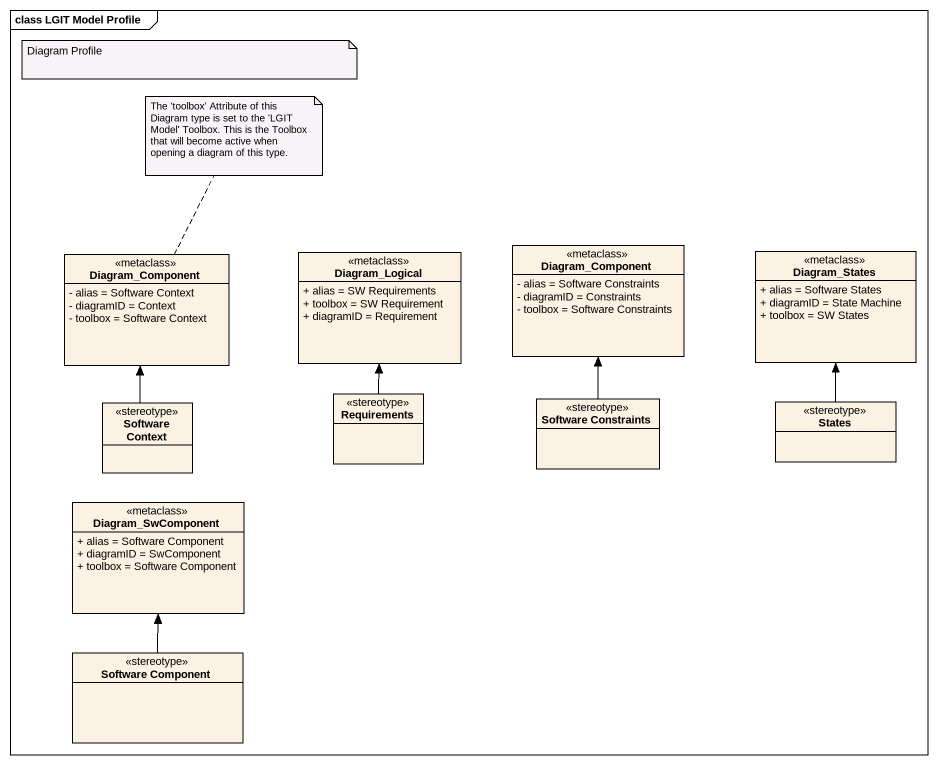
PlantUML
@startuml
mainframe class LGIT Model Profile
hide circle
hide empty members
skinparam classAttributeIconSize 0
class Diagram_Component <<metaclass>> {
  - alias = Software Context
  - diagramID = Context
  - toolbox = Software Context
}
class Diagram_Logical <<metaclass>> {
  + alias = SW Requirements
  + toolbox = SW Requirement
  + diagramID = Requirement
}
class "Diagram_Component" as Diagram_Component_2 <<metaclass>> {
  - alias = Software Constraints
  - diagramID = Constraints
  - toolbox = Software Constraints
}
class Diagram_States <<metaclass>> {
  + alias = Software States
  + diagramID = State Machine
  + toolbox = SW States
}
class "Software Context" as Software_Context <<stereotype>>
class Requirements <<stereotype>>
class "Software Constraints" as Software_Constraints <<stereotype>>
class States <<stereotype>>
class Diagram_SwComponent <<metaclass>> {
  + alias = Software Component
  + diagramID = SwComponent
  + toolbox = Software Component
}
class "Software Component" as Software_Component <<stereotype>>
Software_Context -up-> Diagram_Component
Requirements -up-> Diagram_Logical
Software_Constraints -up-> Diagram_Component_2
States -up-> Diagram_States
Software_Component -up-> Diagram_SwComponent
note as N1
  Diagram Profile
end note
note top of Diagram_Component : The 'toolbox' Attribute of this Diagram type is set to the 'LGIT Model' Toolbox. This is the Toolbox that will become active when opening a diagram of this type.
@enduml
